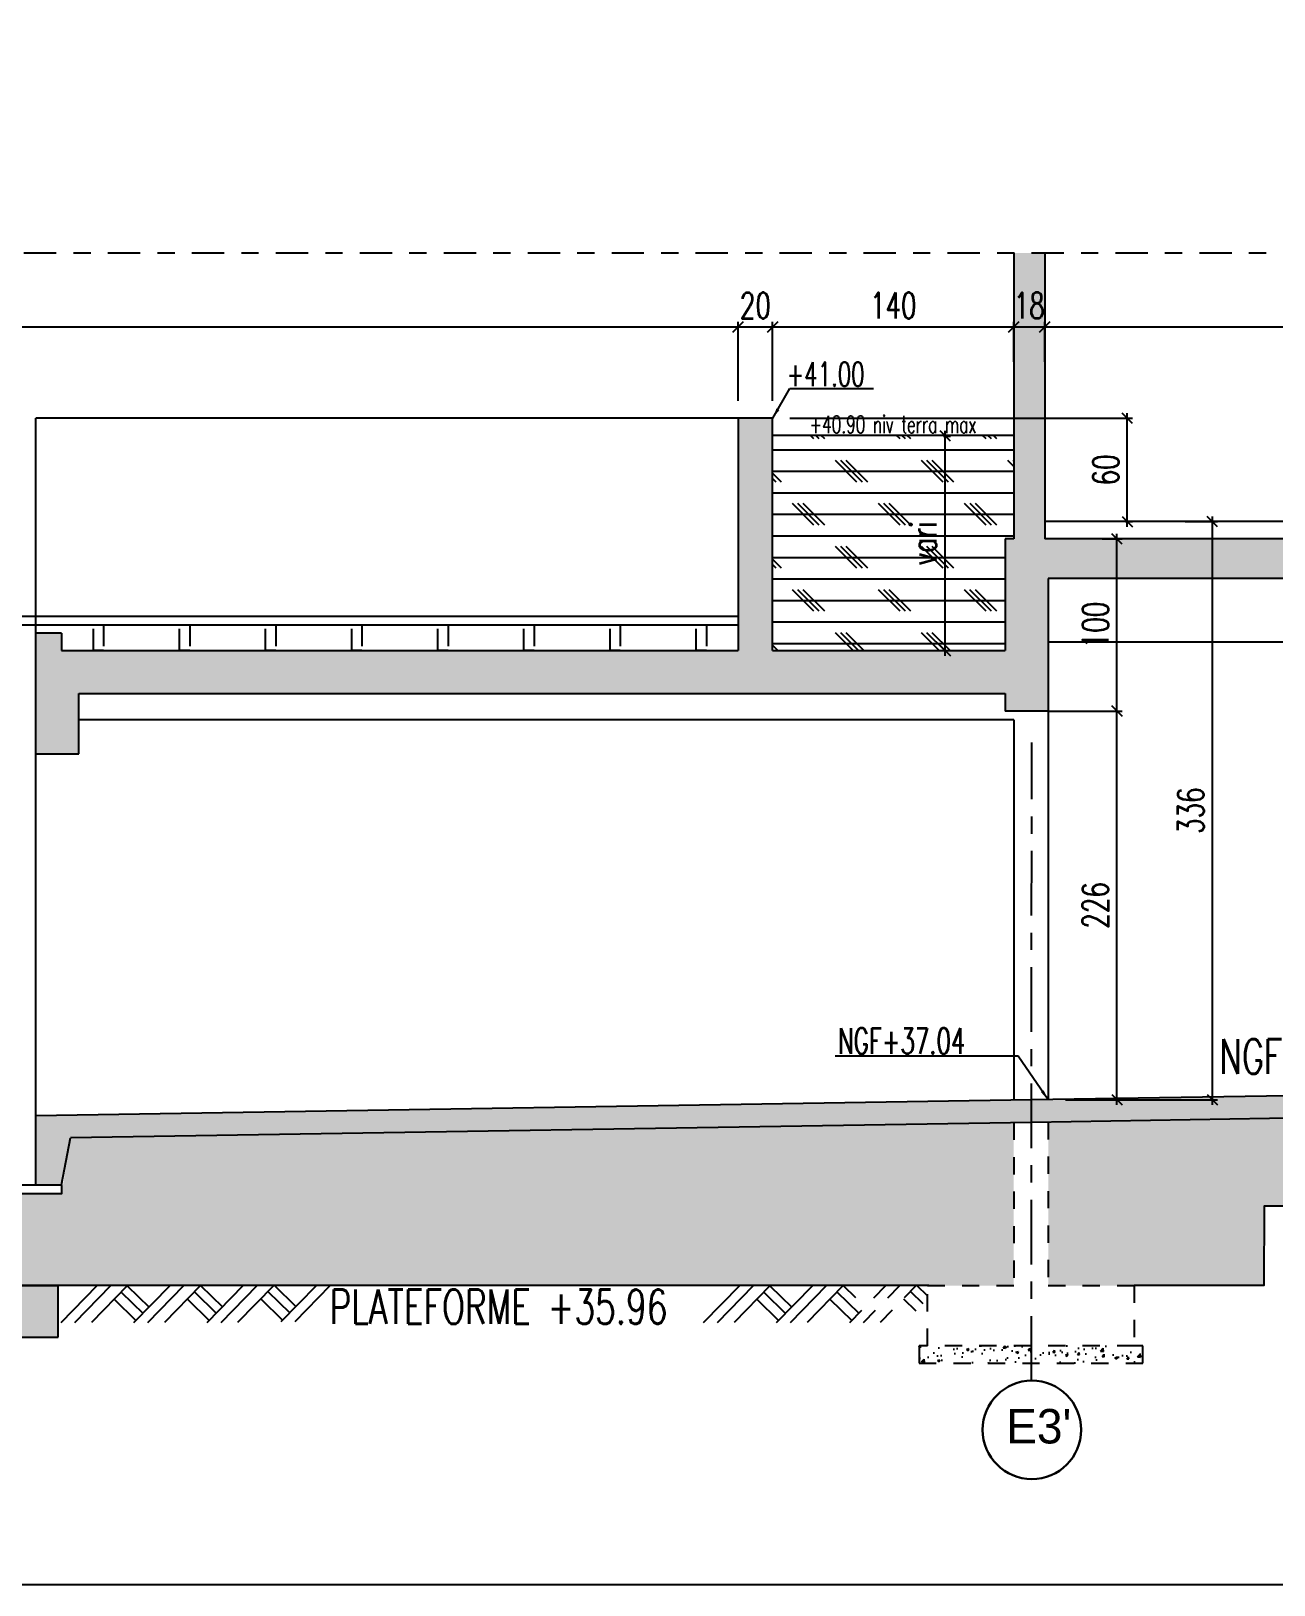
# Model space of a CAD drawing. Extents: x 308 to 437, y -199 to -146.
# Drawn here: x 376.27 to 383.48, y -198.96 to -189.94 of the extents above; entities that cross this region are included whole.
import ezdxf

# ---------------------------------------------------------------- set-up
doc = ezdxf.new("R2010")
doc.units = 0
doc.header["$LTSCALE"] = 0.5
doc.header["$MEASUREMENT"] = 0
for name, pattern in [('AXES2', [1.125, 0.75, -0.125, 0.125, -0.125]), ('DISCONTINU', [0.75, 0.5, -0.25]), ('DISCONTINU2', [0.375, 0.25, -0.125])]:
    doc.linetypes.add(name, pattern=pattern)
doc.layers.get('DEFPOINTS').update_dxf_attribs({"linetype": 'CONTINUOUS'})
for name, color, linetype in [('A05-AXES', 13, 'AXES2'), ('A19-COTATIONS', 146, 'CONTINUOUS'), ('AXES', 6, 'AXES2'), ('CADRE-CART', 7, 'CONTINUOUS'), ('COTATION', 7, 'CONTINUOUS'), ('HABILLAGE', 7, 'CONTINUOUS'), ('MURS', 3, 'CONTINUOUS'), ('POCHAGE', 254, 'CONTINUOUS'), ('RDC', 7, 'DISCONTINU2'), ('Texte', 7, 'CONTINUOUS')]:
    doc.layers.add(name, color=color, linetype=linetype)
doc.styles.add('CGotH', font='GOTHIC.TTF')
doc.styles.add('ROMANS8', font='romans.shx', dxfattribs={"width": 0.7})
doc.dimstyles.new('COT50 cm', dxfattribs={"dimtxt": 0.15, "dimasz": 0.06, "dimexe": 0.03, "dimexo": 0.1, "dimgap": 0.05, "dimtad": 1, "dimdec": 0, "dimlfac": 100, "dimzin": 0, "dimdsep": 46, "dimtxsty": 'ROMANS8', "dimblk1": 'OBLIQUE', "dimblk2": 'OBLIQUE', "dimsah": 1, "dimcen": 0.03, "dimdle": 0.03, "dimclrt": 1, "dimadec": 0, "dimazin": 0, "dimtfac": 1, "dimtdec": 0, "dimtmove": 0, "dimatfit": 3, "dimfxl": 0, "dimtolj": 1, "dimtzin": 0, "dimlwd": -1, "dimlwe": -1, "dimarcsym": 0})
pattern_1 = [(37.5, (0, -126.95472), (-0.003149668, 0.096341188), [0, -0.076, 0, -0.085, 0, -0.08125]), (7.5, (0, -126.95472), (0.088488835, 0.141107303), [0, -0.041, 0, -0.0685, 0, -0.02625]), (327.5, (-0.0615, -126.95472), (0.155707093, 0.000282953), [0, -0.025, 0, -0.09, 0, -0.1175]), (317.5, (-0.0615, -126.95472), (0.15030633, 0.04388378), [0, -0.0125, 0, -0.059, 0, -0.0675])]

# ---------------------------------------------------------------- blocks, each defined once
blk = doc.blocks.new('_Oblique')
at = {"layer": 'COTATION', "color": 0, "lineweight": -2}
blk.add_line((-0.5, -0.5), (0.5, 0.5), dxfattribs=at)
blk = doc.blocks.new('*D1689')
at = {"layer": 'COTATION', "color": 0, "transparency": 16777216}
for p, q in [((369.7029, -191.6623), (380.4028, -191.6623)), ((369.7329, -192.2421), (369.7329, -191.6323)), ((380.3728, -192.0917), (380.3728, -191.6323))]:
    blk.add_line(p, q, dxfattribs=at)
at = {"layer": 'DEFPOINTS', "color": 0, "transparency": 16777216}
for p in [(380.3728, -191.6623), (380.3728, -192.1917), (369.7329, -192.3421)]:
    blk.add_point(p, dxfattribs=at)
at = {"layer": 'COTATION', "color": 0, "transparency": 16777216, "xscale": 0.06, "yscale": 0.06, "zscale": 0.06, "rotation": 180}
blk.add_blockref('_Oblique', (369.7329, -191.6623), dxfattribs=at)
at = {"layer": 'COTATION', "color": 0, "transparency": 16777216, "xscale": 0.06, "yscale": 0.06, "zscale": 0.06}
blk.add_blockref('_Oblique', (380.3728, -191.6623), dxfattribs=at)
at = {"layer": 'COTATION', "color": 1, "transparency": 16777216, "insert": (375.0528, -191.5373), "char_height": 0.15, "attachment_point": 5, "style": 'ROMANS8'}
blk.add_mtext('\\A1;1064', dxfattribs=at)
blk = doc.blocks.new('*D1690')
at = {"layer": 'COTATION', "color": 0, "transparency": 16777216}
for p, q in [((380.3428, -191.6623), (380.6029, -191.6623)), ((380.3728, -192.0917), (380.3728, -191.6323)), ((380.5729, -192.0917), (380.5729, -191.6323))]:
    blk.add_line(p, q, dxfattribs=at)
at = {"layer": 'DEFPOINTS', "color": 0, "transparency": 16777216}
for p in [(380.5729, -191.6623), (380.3728, -192.1917), (380.5729, -192.1917)]:
    blk.add_point(p, dxfattribs=at)
at = {"layer": 'COTATION', "color": 0, "transparency": 16777216, "xscale": 0.06, "yscale": 0.06, "zscale": 0.06, "rotation": 180}
blk.add_blockref('_Oblique', (380.3728, -191.6623), dxfattribs=at)
at = {"layer": 'COTATION', "color": 0, "transparency": 16777216, "xscale": 0.06, "yscale": 0.06, "zscale": 0.06}
blk.add_blockref('_Oblique', (380.5729, -191.6623), dxfattribs=at)
at = {"layer": 'COTATION', "color": 1, "transparency": 16777216, "insert": (380.4728, -191.5373), "char_height": 0.15, "attachment_point": 5, "style": 'ROMANS8'}
blk.add_mtext('\\A1;20', dxfattribs=at)
blk = doc.blocks.new('*D1691')
at = {"layer": 'COTATION', "color": 0, "transparency": 16777216}
for p, q in [((380.5429, -191.6623), (382.0031, -191.6623)), ((380.5729, -192.0917), (380.5729, -191.6323)), ((381.9731, -191.8645), (381.9731, -191.6323))]:
    blk.add_line(p, q, dxfattribs=at)
at = {"layer": 'DEFPOINTS', "color": 0, "transparency": 16777216}
for p in [(381.9731, -191.6623), (381.9731, -191.9645), (380.5729, -192.1917)]:
    blk.add_point(p, dxfattribs=at)
at = {"layer": 'COTATION', "color": 0, "transparency": 16777216, "xscale": 0.06, "yscale": 0.06, "zscale": 0.06, "rotation": 180}
blk.add_blockref('_Oblique', (380.5729, -191.6623), dxfattribs=at)
at = {"layer": 'COTATION', "color": 0, "transparency": 16777216, "xscale": 0.06, "yscale": 0.06, "zscale": 0.06}
blk.add_blockref('_Oblique', (381.9731, -191.6623), dxfattribs=at)
at = {"layer": 'COTATION', "color": 1, "transparency": 16777216, "insert": (381.273, -191.5373), "char_height": 0.15, "attachment_point": 5, "style": 'ROMANS8'}
blk.add_mtext('\\A1;140', dxfattribs=at)
blk = doc.blocks.new('*D1692')
at = {"layer": 'COTATION', "color": 0, "transparency": 16777216}
for p, q in [((381.9431, -191.6623), (382.183, -191.6623)), ((381.9731, -191.8645), (381.9731, -191.6323)), ((382.153, -191.8645), (382.153, -191.6323))]:
    blk.add_line(p, q, dxfattribs=at)
at = {"layer": 'DEFPOINTS', "color": 0, "transparency": 16777216}
for p in [(382.153, -191.6623), (381.9731, -191.9645), (382.153, -191.9645)]:
    blk.add_point(p, dxfattribs=at)
at = {"layer": 'COTATION', "color": 0, "transparency": 16777216, "xscale": 0.06, "yscale": 0.06, "zscale": 0.06, "rotation": 180}
blk.add_blockref('_Oblique', (381.9731, -191.6623), dxfattribs=at)
at = {"layer": 'COTATION', "color": 0, "transparency": 16777216, "xscale": 0.06, "yscale": 0.06, "zscale": 0.06}
blk.add_blockref('_Oblique', (382.153, -191.6623), dxfattribs=at)
at = {"layer": 'COTATION', "color": 1, "transparency": 16777216, "insert": (382.063, -191.5373), "char_height": 0.15, "attachment_point": 5, "style": 'ROMANS8'}
blk.add_mtext('\\A1;18', dxfattribs=at)
blk = doc.blocks.new('*D1693')
at = {"layer": 'COTATION', "color": 0, "transparency": 16777216}
for p, q in [((382.123, -191.6623), (396.9199, -191.6623)), ((382.153, -191.8645), (382.153, -191.6323)), ((396.8899, -191.8103), (396.8899, -191.6323))]:
    blk.add_line(p, q, dxfattribs=at)
at = {"layer": 'DEFPOINTS', "color": 0, "transparency": 16777216}
for p in [(396.8899, -191.6623), (396.8899, -191.9103), (382.153, -191.9645)]:
    blk.add_point(p, dxfattribs=at)
at = {"layer": 'COTATION', "color": 0, "transparency": 16777216, "xscale": 0.06, "yscale": 0.06, "zscale": 0.06, "rotation": 180}
blk.add_blockref('_Oblique', (382.153, -191.6623), dxfattribs=at)
at = {"layer": 'COTATION', "color": 0, "transparency": 16777216, "xscale": 0.06, "yscale": 0.06, "zscale": 0.06}
blk.add_blockref('_Oblique', (396.8899, -191.6623), dxfattribs=at)
at = {"layer": 'COTATION', "color": 1, "transparency": 16777216, "insert": (389.5214, -191.5373), "char_height": 0.15, "attachment_point": 5, "style": 'ROMANS8'}
blk.add_mtext('\\A1;1474', dxfattribs=at)
blk = doc.blocks.new('*D1709')
at = {"layer": 'COTATION', "color": 0, "transparency": 16777216}
for p, q in [((380.6729, -192.1917), (382.6623, -192.1917)), ((382.6323, -192.8221), (382.6323, -192.1617)), ((382.6216, -192.7921), (382.6623, -192.7921))]:
    blk.add_line(p, q, dxfattribs=at)
at = {"layer": 'DEFPOINTS', "color": 0, "transparency": 16777216}
for p in [(380.5729, -192.1917), (382.6323, -192.1917), (382.5216, -192.7921)]:
    blk.add_point(p, dxfattribs=at)
at = {"layer": 'COTATION', "color": 0, "transparency": 16777216, "xscale": 0.06, "yscale": 0.06, "zscale": 0.06}
for p, rotation in [((382.6323, -192.1917), 90), ((382.6323, -192.7921), 270)]:
    blk.add_blockref('_Oblique', p, dxfattribs=dict(at, rotation=rotation))
at = {"layer": 'COTATION', "color": 1, "transparency": 16777216, "insert": (382.5073, -192.4919), "char_height": 0.15, "attachment_point": 5, "rotation": 90, "style": 'ROMANS8'}
blk.add_mtext('\\A1;60', dxfattribs=at)
blk = doc.blocks.new('*D1714')
at = {"layer": 'COTATION', "color": 0, "transparency": 16777216}
for p, q in [((381.5654, -192.2952), (381.6048, -192.2952)), ((381.5748, -193.5704), (381.5748, -192.2652)), ((381.5456, -193.5404), (381.6048, -193.5404))]:
    blk.add_line(p, q, dxfattribs=at)
at = {"layer": 'DEFPOINTS', "color": 0, "transparency": 16777216}
for p in [(381.4654, -192.2952), (381.5748, -192.2952), (381.4456, -193.5404)]:
    blk.add_point(p, dxfattribs=at)
at = {"layer": 'COTATION', "color": 0, "transparency": 16777216, "xscale": 0.06, "yscale": 0.06, "zscale": 0.06}
for p, rotation in [((381.5748, -192.2952), 90), ((381.5748, -193.5404), 270)]:
    blk.add_blockref('_Oblique', p, dxfattribs=dict(at, rotation=rotation))
at = {"layer": 'COTATION', "color": 1, "transparency": 16777216, "insert": (381.4498, -192.9178), "char_height": 0.15, "attachment_point": 5, "rotation": 90, "style": 'ROMANS8'}
blk.add_mtext('\\A1;vari', dxfattribs=at)
blk = doc.blocks.new('*D1720')
at = {"layer": 'COTATION', "color": 0, "transparency": 16777216}
for p, q in [((382.1765, -193.8921), (382.6022, -193.8921)), ((382.5722, -196.1782), (382.5722, -193.8621)), ((382.2729, -196.1482), (382.6022, -196.1482))]:
    blk.add_line(p, q, dxfattribs=at)
at = {"layer": 'DEFPOINTS', "color": 0, "transparency": 16777216}
for p in [(382.0765, -193.8921), (382.5722, -193.8921), (382.1729, -196.1482)]:
    blk.add_point(p, dxfattribs=at)
at = {"layer": 'COTATION', "color": 0, "transparency": 16777216, "xscale": 0.06, "yscale": 0.06, "zscale": 0.06}
for p, rotation in [((382.5722, -193.8921), 90), ((382.5722, -196.1482), 270)]:
    blk.add_blockref('_Oblique', p, dxfattribs=dict(at, rotation=rotation))
at = {"layer": 'COTATION', "color": 1, "transparency": 16777216, "insert": (382.4472, -195.0201), "char_height": 0.15, "attachment_point": 5, "rotation": 90, "style": 'ROMANS8'}
blk.add_mtext('\\A1;226', dxfattribs=at)
blk = doc.blocks.new('*D1721')
at = {"layer": 'COTATION', "color": 0, "transparency": 16777216}
for p, q in [((382.4868, -192.8921), (382.6022, -192.8921)), ((382.5722, -193.9221), (382.5722, -192.8621)), ((382.1765, -193.8921), (382.6022, -193.8921))]:
    blk.add_line(p, q, dxfattribs=at)
at = {"layer": 'DEFPOINTS', "color": 0, "transparency": 16777216}
for p in [(382.3868, -192.8921), (382.5722, -192.8921), (382.0765, -193.8921)]:
    blk.add_point(p, dxfattribs=at)
at = {"layer": 'COTATION', "color": 0, "transparency": 16777216, "xscale": 0.06, "yscale": 0.06, "zscale": 0.06}
for p, rotation in [((382.5722, -192.8921), 90), ((382.5722, -193.8921), 270)]:
    blk.add_blockref('_Oblique', p, dxfattribs=dict(at, rotation=rotation))
at = {"layer": 'COTATION', "color": 1, "transparency": 16777216, "insert": (382.4472, -193.3921), "char_height": 0.15, "attachment_point": 5, "rotation": 90, "style": 'ROMANS8'}
blk.add_mtext('\\A1;100', dxfattribs=at)
blk = doc.blocks.new('*D1729')
at = {"layer": 'COTATION', "color": 0, "transparency": 16777216}
for p, q in [((383.1263, -196.1782), (383.1263, -192.7621)), ((382.9687, -192.7921), (383.1563, -192.7921)), ((382.2729, -196.1482), (383.1563, -196.1482))]:
    blk.add_line(p, q, dxfattribs=at)
at = {"layer": 'DEFPOINTS', "color": 0, "transparency": 16777216}
for p in [(382.8687, -192.7921), (383.1263, -192.7921), (382.1729, -196.1482)]:
    blk.add_point(p, dxfattribs=at)
at = {"layer": 'COTATION', "color": 0, "transparency": 16777216, "xscale": 0.06, "yscale": 0.06, "zscale": 0.06}
for p, rotation in [((383.1263, -192.7921), 90), ((383.1263, -196.1482), 270)]:
    blk.add_blockref('_Oblique', p, dxfattribs=dict(at, rotation=rotation))
at = {"layer": 'COTATION', "color": 1, "transparency": 16777216, "insert": (383.0013, -194.4701), "char_height": 0.15, "attachment_point": 5, "rotation": 90, "style": 'ROMANS8'}
blk.add_mtext('\\A1;336', dxfattribs=at)

msp = doc.modelspace()

# ---------------------------------------------------------------- hatches: boundary and pattern name
at = {"layer": 'COTATION'}
h = msp.add_hatch(dxfattribs=at)
h.set_pattern_fill('CORK', color=256)
h.set_pattern_definition([(0, (0, 0), (0, 0.125), []), (135, (0.0625, -0.0625), (-0.25, -0.25), [0.1767767, -0.1767767]), (135, (0.09375, -0.0625), (-0.25, -0.25), [0.1767767, -0.1767767]), (135, (0.125, -0.0625), (-0.25, -0.25), [0.1767767, -0.1767767])])
h.paths.add_polyline_path([(381.9731, -192.2917), (380.5729, -192.2917), (380.5729, -193.5404), (381.9229, -193.5404), (381.9229, -192.8921), (381.9731, -192.8921)])
h.paths.add_polyline_path([(381.5623, -193.0828), (381.5623, -192.7528), (381.3373, -192.7528), (381.3373, -193.0828)], flags=24)
at = {"layer": 'COTATION', "linetype": 'DISCONTINU', "ltscale": 0.2}
h = msp.add_hatch(dxfattribs=at)
h.set_pattern_fill('AR-CONC', color=8, scale=0.02, style=0)
h.set_pattern_definition([(50, (381.22288, -197.67682), (0.143452, -0.01255), [0.015, -0.165]), (355, (381.22288, -197.67682), (-0.02775, 0.150438), [0.012, -0.132]), (100.451, (381.23483, -197.67787), (0.115702, 0.137888), [0.012748, -0.140228]), (46.184, (381.22288, -197.63682), (0.213448, -0.033104), [0.0225, -0.2475]), (96.636, (381.24066, -197.63958), (0.186932, 0.194824), [0.019122, -0.210343]), (351.184, (381.22288, -197.63682), (0.186932, 0.194824), [0.018, -0.198]), (21, (381.24288, -197.64682), (0.119381, -0.080524), [0.015, -0.165]), (326, (381.24288, -197.64682), (0.048663, 0.14503), [0.012, -0.132]), (71.451, (381.25282, -197.65353), (0.168044, 0.064506), [0.012748, -0.140228]), (37.5, (381.222876, -197.67682), (0.002432, 0.0665788), [0, -0.1304, 0, -0.134, 0, -0.1325]), (7.5, (381.222876, -197.67682), (0.052614, 0.0788823), [0, -0.0764, 0, -0.1274, 0, -0.0505]), (327.5, (381.178276, -197.67682), (0.1067645, -0.004511), [0, -0.05, 0, -0.156, 0, -0.207]), (317.5, (381.15828, -197.67682), (0.116637, 0.020021), [0, -0.065, 0, -0.1036, 0, -0.147])])
h.paths.add_polyline_path([(381.9223, -197.5768), (381.473, -197.5768), (381.423, -197.5768), (381.423, -197.6768), (381.9223, -197.6768)])
h.paths.add_polyline_path([(382.7227, -197.5768), (382.5252, -197.5767), (381.9223, -197.5768), (381.9223, -197.6768), (382.7227, -197.6768)])
at = {"layer": 'HABILLAGE'}
h = msp.add_hatch(dxfattribs=at)
h.set_pattern_fill('AR-SAND', color=256, scale=0.05, style=0)
h.set_pattern_definition(pattern_1)
h.paths.add_polyline_path([(382.1729, -196.2782), (382.1729, -197.2268), (382.6727, -197.2268), (383.4258, -197.2268), (383.4278, -196.7668), (387.7564, -196.7668), (388.9198, -196.7668), (388.9198, -196.7668), (389.4298, -196.7668), (389.4298, -196.1624), (389.4098, -196.1624)])
h = msp.add_hatch(dxfattribs=at)
h.set_pattern_fill('AR-SAND', color=256, scale=0.05, style=0)
h.set_pattern_definition(pattern_1)
h.paths.add_polyline_path([(376.4958, -196.369), (376.4445, -196.6944), (376.1044, -196.6944), (376.0544, -196.3761), (368.1516, -196.5025), (368.1316, -196.5025), (368.1316, -197.2268), (368.6421, -197.2268), (381.473, -197.2268), (381.973, -197.2268), (381.973, -196.2817), (381.953, -196.2817)])
at = {"layer": 'POCHAGE'}
h = msp.add_hatch(color=256, dxfattribs=at)
h.paths.add_polyline_path([(382.153, -192.8921), (382.153, -191.2326), (381.9731, -191.2326), (381.9731, -192.8921), (381.9229, -192.8921), (381.9229, -193.5404), (380.5729, -193.5404), (380.5729, -192.1917), (380.3728, -192.1917), (380.3728, -193.5404), (376.4445, -193.5404), (376.4445, -193.4404), (376.2945, -193.4404), (376.2945, -194.1404), (376.5445, -194.1404), (376.5445, -193.7904), (381.9229, -193.7904), (381.9229, -193.8921), (382.1729, -193.8921), (382.1729, -193.1221), (396.8899, -193.1221), (396.8899, -193.6421), (397.1401, -193.6421), (397.1401, -193.4372), (403.7673, -193.4372), (403.7672, -193.6872), (403.9696, -193.6872), (403.9696, -193.0872), (403.8196, -193.0872), (403.8196, -193.1872), (398.6695, -193.1872), (398.6695, -191.742), (398.4695, -191.742), (398.4695, -193.1872), (397.1401, -193.1872), (397.1401, -192.6421), (397.07, -192.6421), (397.07, -191.2326), (396.8899, -191.2326), (396.8899, -192.8921)])
h.paths.add_polyline_path([(381.948, -191.6498), (382.178, -191.6498), (382.178, -191.4248), (381.948, -191.4248)], flags=25)
for points in [[(389.5197, -196.0306), (382.0764, -196.1497), (382.0763, -196.2797), (389.5197, -196.1606)], [(382.0763, -196.2797), (382.0764, -196.1497), (376.2945, -196.2422), (376.2945, -196.6429), (376.4445, -196.6429), (376.4958, -196.369)], [(376.4239, -197.2268), (376.1239, -197.2268), (376.1239, -197.5268), (376.4239, -197.5268)]]:
    msp.add_hatch(color=256, dxfattribs=at).paths.add_polyline_path(points)

# ---------------------------------------------------------------- linework, layer by layer
at = {"layer": 'A19-COTATIONS', "color": 242, "lineweight": 30, "ltscale": 10, "true_color": 0xcd2027}
msp.add_circle((382.0783, -198.0645), 0.2858, dxfattribs=at)
at = {"layer": 'AXES', "color": 6, "ltscale": 0.5}
msp.add_line((354.776, -191.2326), (433.413, -191.2326), dxfattribs=at)
at = {"layer": 'AXES', "color": 1}
msp.add_line((382.0757, -197.7787), (382.0773, -194.0743), dxfattribs=at)
at = {"layer": 'CADRE-CART', "color": 1}
msp.add_lwpolyline([(307.8533, -154.9648), (437.1328, -154.9648), (437.1328, -198.9648), (307.8533, -198.9648)], close=True, dxfattribs=at)
at = {"layer": 'COTATION', "color": 8}
for p, q in [((388.0528, -193.4921), (382.1729, -193.4921)), ((382.1729, -193.8921), (382.1729, -196.1482)), ((381.973, -193.9421), (376.5445, -193.9421)), ((381.973, -193.9421), (381.973, -196.1514)), ((376.2945, -196.2422), (376.2945, -194.1404))]:
    msp.add_line(p, q, dxfattribs=at)
at = {"layer": 'COTATION', "color": 8, "linetype": 'DISCONTINU', "ltscale": 0.2}
for p, q in [((382.1729, -196.2782), (382.1729, -197.2268)), ((381.973, -196.2814), (381.973, -197.2268)), ((380.9823, -197.2268), (381.1093, -197.3509)), ((381.0206, -197.4413), (381.2303, -197.2268)), ((381.1012, -197.4404), (381.311, -197.2259)), ((381.1994, -197.4393), (381.4091, -197.2248)), ((381.3734, -197.2616), (381.473, -197.3589)), ((381.4091, -197.2248), (381.473, -197.2873)), ((381.3323, -197.3036), (381.4591, -197.4276))]:
    msp.add_line(p, q, dxfattribs=at)
at = {"layer": 'COTATION'}
msp.add_lwpolyline([(376.1044, -196.6429), (376.4445, -196.6429), (376.4445, -196.6944), (376.1044, -196.6944)], close=True, dxfattribs=at)
at = {"layer": 'COTATION', "color": 8, "linetype": 'DISCONTINU', "ltscale": 0.2}
for points in [[(382.1729, -197.2268), (382.6727, -197.2268), (382.6727, -197.5768), (381.473, -197.5768), (381.473, -197.2268), (381.973, -197.2268)], [(381.473, -197.5768), (381.423, -197.5768), (381.423, -197.6768), (382.7227, -197.6769), (382.7227, -197.5769), (382.6727, -197.5768)]]:
    msp.add_lwpolyline(points, dxfattribs=at)
at = {"layer": 'HABILLAGE'}
for p, q in [((376.4412, -197.4413), (376.651, -197.2268)), ((376.5219, -197.4404), (376.7307, -197.2268)), ((376.62, -197.4393), (376.8278, -197.2268)), ((376.7904, -197.2644), (376.9171, -197.3884)), ((376.826, -197.2277), (376.9529, -197.3518)), ((376.8647, -197.4413), (377.0745, -197.2268)), ((376.9454, -197.4404), (377.1542, -197.2268)), ((377.0435, -197.4393), (377.2513, -197.2268)), ((377.2156, -197.2636), (377.3424, -197.3875)), ((377.2513, -197.2268), (377.3782, -197.3509)), ((377.2895, -197.4413), (377.4992, -197.2268)), ((377.3702, -197.4404), (377.5799, -197.2259)), ((377.4683, -197.4393), (377.678, -197.2248)), ((377.6424, -197.2616), (377.7691, -197.3855)), ((377.678, -197.2248), (377.8049, -197.3489)), ((377.7193, -197.4365), (377.9243, -197.2268)), ((377.8, -197.4356), (378.0041, -197.2268)), ((380.1723, -197.4413), (380.382, -197.2268)), ((380.253, -197.4404), (380.4618, -197.2268)), ((380.3511, -197.4393), (380.5588, -197.2268)), ((380.5214, -197.2644), (380.6482, -197.3884)), ((380.5571, -197.2277), (380.684, -197.3518)), ((380.5958, -197.4413), (380.8055, -197.2268)), ((380.6765, -197.4404), (380.8853, -197.2268)), ((380.7746, -197.4393), (380.9823, -197.2268)), ((380.9467, -197.2636), (381.0735, -197.3875)), ((376.7492, -197.3065), (376.876, -197.4305)), ((377.1745, -197.3056), (377.3013, -197.4296)), ((377.6012, -197.3036), (377.728, -197.4276)), ((380.4803, -197.3065), (380.6071, -197.4305)), ((380.9056, -197.3056), (381.0324, -197.4296))]:
    msp.add_line(p, q, dxfattribs=at)
at = {"layer": 'HABILLAGE', "color": 1, "flags": 128}
for points in [[(388.9198, -196.7668), (387.7564, -196.7668), (383.4278, -196.7668), (383.4258, -197.2268), (382.6727, -197.2268)], [(381.4805, -197.2268), (368.6421, -197.2268)]]:
    msp.add_lwpolyline(points, dxfattribs=at)
at = {"layer": 'MURS'}
for p, q in [((381.9731, -191.2326), (381.9731, -192.8921)), ((382.153, -191.2326), (382.153, -192.8921)), ((381.9229, -192.8921), (381.9229, -193.5404)), ((381.9731, -192.8921), (381.9229, -192.8921)), ((396.8899, -192.8921), (382.153, -192.8921)), ((382.1729, -193.1221), (382.1729, -193.8921)), ((396.8899, -193.1221), (382.1729, -193.1221)), ((376.2945, -194.1404), (376.2945, -193.4404)), ((376.4445, -193.4404), (376.2945, -193.4404)), ((376.4445, -193.4404), (376.4445, -193.5404)), ((376.4445, -193.5404), (380.3728, -193.5404)), ((380.5729, -193.5404), (381.9229, -193.5404)), ((376.5445, -194.1404), (376.5445, -193.7904)), ((376.5445, -193.7904), (381.9229, -193.7904)), ((381.9229, -193.7904), (381.9229, -193.8921)), ((382.1729, -193.8921), (381.9229, -193.8921)), ((376.2945, -194.1404), (376.5445, -194.1404)), ((389.5197, -196.0306), (382.0765, -196.1497)), ((382.0765, -196.1497), (376.2945, -196.2422)), ((389.5197, -196.1606), (382.0764, -196.2797)), ((376.2945, -196.6429), (376.2945, -196.2422)), ((382.0764, -196.2797), (376.4958, -196.369)), ((376.4445, -196.6429), (376.4958, -196.369)), ((376.2945, -196.6429), (376.4445, -196.6429)), ((376.1239, -197.2268), (376.4239, -197.2268)), ((376.4239, -197.5268), (376.4239, -197.2268)), ((376.1239, -197.5268), (376.4239, -197.5268))]:
    msp.add_line(p, q, dxfattribs=at)
at = {"layer": 'MURS', "color": 8}
for p in [(376.2945, -193.4404), (380.3728, -192.1917)]:
    msp.add_line(p, (376.2945, -192.1917), dxfattribs=at)
at = {"layer": 'MURS'}
msp.add_lwpolyline([(380.5729, -193.5404), (380.5729, -192.1917), (380.3728, -192.1917), (380.3728, -193.5404)], dxfattribs=at)
at = {"layer": 'RDC', "linetype": 'ByBlock'}
for p, q in [((381.9731, -192.2917), (380.5729, -192.2917)), ((386.3651, -192.7921), (382.153, -192.7921)), ((369.7329, -193.3404), (380.3728, -193.3404)), ((369.7329, -193.3904), (380.3728, -193.3904))]:
    msp.add_line(p, q, dxfattribs=at)
at = {"layer": 'RDC'}
for points in [[(376.6882, -193.5404), (376.6292, -193.5404), (376.6292, -193.3904), (376.6882, -193.3904)], [(376.6882, -193.5404), (376.6292, -193.5404), (376.6292, -193.3904), (376.6882, -193.3904)], [(377.1882, -193.5404), (377.1292, -193.5404), (377.1292, -193.3904), (377.1882, -193.3904)], [(377.6882, -193.5404), (377.6292, -193.5404), (377.6292, -193.3904), (377.6882, -193.3904)], [(378.1882, -193.5404), (378.1292, -193.5404), (378.1292, -193.3904), (378.1882, -193.3904)], [(378.6882, -193.5404), (378.6292, -193.5404), (378.6292, -193.3904), (378.6882, -193.3904)], [(379.1882, -193.5404), (379.1292, -193.5404), (379.1292, -193.3904), (379.1882, -193.3904)], [(379.6882, -193.5404), (379.6292, -193.5404), (379.6292, -193.3904), (379.6882, -193.3904)], [(380.1882, -193.5404), (380.1292, -193.5404), (380.1292, -193.3904), (380.1882, -193.3904)]]:
    msp.add_lwpolyline(points, close=True, dxfattribs=at)

# ---------------------------------------------------------------- texts
at = {"layer": 'A05-AXES', "color": 1, "ltscale": 0.5, "insert": (382.1182, -197.9435), "char_height": 0.2, "width": 0.3408, "attachment_point": 2, "rotation": 0.00168, "line_spacing_factor": 1.032839, "style": 'CGotH'}
msp.add_mtext("E3'", dxfattribs=at)
at = {"layer": 'HABILLAGE', "color": 1, "style": 'ROMANS8', "width": 0.65}
for s, height, p in [('+41.00', 0.14, (380.6549, -192.006)), ('+40.90 niv terra max', 0.1, (380.788, -192.2777)), ('NGF+37.04', 0.15, (380.9519, -195.882))]:
    msp.add_text(s, height=height, dxfattribs=at).set_placement(p)
at = {"layer": 'Texte', "color": 1, "style": 'ROMANS8', "width": 0.7}
for s, p in [('NGF37.04', (383.1667, -195.9969)), ('PLATEFORME +35.96', (378.0002, -197.45))]:
    msp.add_text(s, height=0.2, dxfattribs=at).set_placement(p)

# ---------------------------------------------------------------- dimensions: what is measured, and where the dimension line sits
at = {"layer": 'COTATION', "color": 0}
for base, p1, p2, picture, middle in [((380.3728, -191.6623), (369.7329, -192.3421), (380.3728, -192.1917), '*D1689', (375.0528, -191.5373)), ((381.9731, -191.6623), (380.5729, -192.1917), (381.9731, -191.9645), '*D1691', (381.273, -191.5373)), ((396.8899, -191.6623), (382.153, -191.9645), (396.8899, -191.9103), '*D1693', (389.5214, -191.5373))]:
    dim = msp.add_linear_dim(base=base, p1=p1, p2=p2, dimstyle='COT50 cm', override={"dimtmove": 1, "dimfxl": 10}, dxfattribs=at)
    dim.commit()
    dim.dimension.update_dxf_attribs({"geometry": picture, "text_midpoint": middle})
for base, p1, p2, picture, middle in [((380.5729, -191.6623), (380.3728, -192.1917), (380.5729, -192.1917), '*D1690', (380.4728, -191.6623)), ((382.153, -191.6623), (381.9731, -191.9645), (382.153, -191.9645), '*D1692', (382.063, -191.6623))]:
    dim = msp.add_linear_dim(base=base, p1=p1, p2=p2, dimstyle='COT50 cm', override={"dimtmove": 1, "dimfxl": 10}, dxfattribs=at)
    dim.commit()
    dim.dimension.update_dxf_attribs({"geometry": picture, "text_midpoint": middle, "dimtype": 160})
for base, p1, p2, override, picture, middle in [((382.6323, -192.1917), (382.5216, -192.7921), (380.5729, -192.1917), {"dimfxl": 10}, '*D1709', (382.5073, -192.4919)), ((383.1263, -192.7921), (382.1729, -196.1482), (382.8687, -192.7921), {"dimfxl": 10}, '*D1729', (383.0013, -194.4701)), ((382.5722, -192.8921), (382.0765, -193.8921), (382.3868, -192.8921), {"dimtmove": 1, "dimfxl": 10}, '*D1721', (382.4472, -193.3921)), ((382.5722, -193.8921), (382.1729, -196.1482), (382.0765, -193.8921), {"dimfxl": 10}, '*D1720', (382.4472, -195.0201))]:
    dim = msp.add_linear_dim(base=base, p1=p1, p2=p2, angle=90, dimstyle='COT50 cm', override=override, dxfattribs=at)
    dim.commit()
    dim.dimension.update_dxf_attribs({"geometry": picture, "text_midpoint": middle})
dim = msp.add_linear_dim(base=(381.5748, -192.2952), p1=(381.4456, -193.5404), p2=(381.4654, -192.2952), angle=90, text='vari', dimstyle='COT50 cm', override={"dimfxl": 10}, dxfattribs=at)
dim.commit()
dim.dimension.update_dxf_attribs({"geometry": '*D1714', "text_midpoint": (381.4498, -192.9178)})

# ---------------------------------------------------------------- leaders
at = {"layer": 'MURS', "color": 1}
for points in [[(380.5739, -192.1917), (380.6723, -192.0201), (381.1584, -192.0201)], [(382.1729, -196.1482), (381.9991, -195.896), (380.9363, -195.896)]]:
    msp.add_leader(points, dimstyle='COT50 cm', override={"dimgap": 0.05, "dimtad": 0, "dimfxl": 10, "dimfxlon": 1}, dxfattribs=at)

doc.saveas('drawing.dxf')
